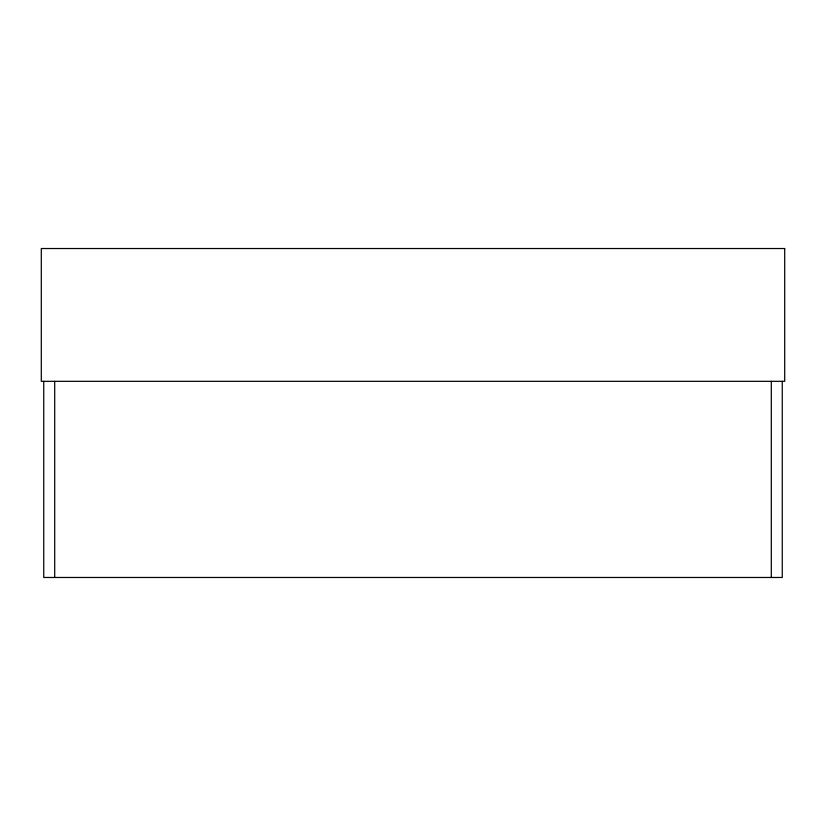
<?xml version="1.0" encoding="UTF-8"?>
<svg xmlns="http://www.w3.org/2000/svg" width="826" height="826" viewBox="0 0 826 826"><rect width="100%" height="100%" fill="white"/><g stroke="black" fill="none" stroke-linecap="round" stroke-linejoin="round"><path stroke-width="1.24" d="M782.263 381.354L782.263 577.477L43.737 577.477L43.737 381.354M771.298 381.354L771.298 577.477M54.702 381.354L54.702 577.477M784.7 248.523L41.3 248.523L41.3 381.323L784.7 381.323L784.7 248.523"/></g></svg>
